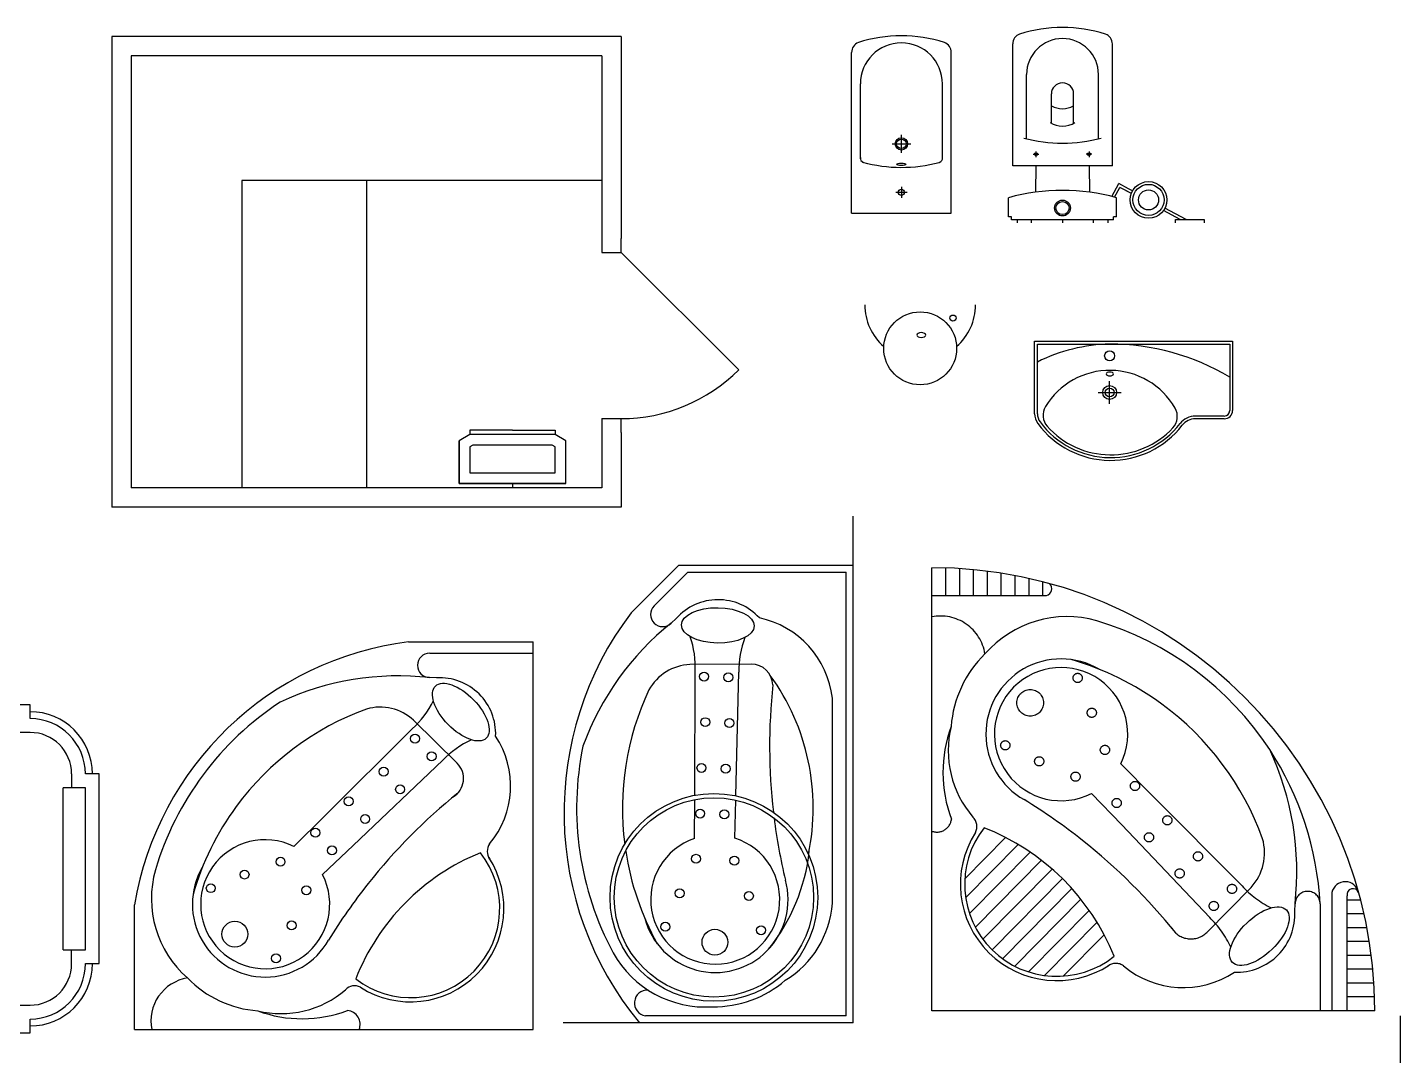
# Model space of a CAD drawing. Header units: millimetres. Extents: x -4763 to 645, y -25 to 217.
# Drawn here: x -50.295 to -45.334, y 8.617 to 12.33 of the extents above; entities that cross this region are included whole.
import ezdxf

# ---------------------------------------------------------------- set-up
doc = ezdxf.new("R2010")
doc.units = ezdxf.units.MM
doc.header["$LTSCALE"] = 0.5
doc.linetypes.add('ACAD_ISO10W100', pattern=[18.5, 12, -3, 0.5, -3])
doc.linetypes.add('DASHED', pattern=[15, 12, -3])
doc.layers.add('MEBEL', color=7, linetype='DASHED')

msp = doc.modelspace()

# ---------------------------------------------------------------- linework, layer by layer
at = {"layer": 'MEBEL', "color": 7, "linetype": 'Continuous', "ltscale": 0.7}
for p, q in [((-48.14987, 12.29764), (-49.98987, 12.29764)), ((-49.98987, 12.29764), (-49.98987, 10.59764)), ((-48.14987, 12.29764), (-48.14987, 11.56764)), ((-48.21987, 12.22764), (-49.91987, 12.22764)), ((-49.91987, 12.22764), (-49.91987, 10.66764)), ((-48.21987, 12.22764), (-48.21987, 11.51764)), ((-48.21987, 11.77764), (-49.51987, 11.77764)), ((-49.51987, 11.77764), (-49.51987, 10.66764)), ((-49.06987, 11.77764), (-49.06987, 10.66764)), ((-48.21987, 11.51764), (-48.14987, 11.51764)), ((-48.14987, 11.51764), (-47.7248, 11.09419)), ((-48.21987, 10.91764), (-48.14987, 10.91764)), ((-48.21987, 10.91764), (-48.21987, 10.66764)), ((-48.14987, 10.86764), (-48.14987, 10.59764)), ((-48.21987, 10.66764), (-49.91987, 10.66764)), ((-48.14987, 10.59764), (-49.98987, 10.59764)), ((-46.97769, 10.37822), (-46.97769, 10.279)), ((-46.92769, 10.37587), (-46.92769, 10.279)), ((-46.87769, 10.37195), (-46.87769, 10.279)), ((-46.82769, 10.36645), (-46.82769, 10.279)), ((-46.77769, 10.35935), (-46.77769, 10.279)), ((-46.72769, 10.35062), (-46.72769, 10.279)), ((-46.67769, 10.34025), (-46.67769, 10.279)), ((-46.62769, 10.32819), (-46.62769, 10.279)), ((-50.28516, 9.88409), (-51.57516, 9.88409)), ((-50.28516, 9.83409), (-50.28516, 9.88409)), ((-50.03516, 9.63409), (-50.08516, 9.63409)), ((-50.03516, 8.94909), (-50.03516, 9.63409)), ((-50.08516, 9.58409), (-50.16516, 9.58409)), ((-50.08516, 8.99909), (-50.08516, 9.58409)), ((-46.76082, 9.40487), (-46.90835, 9.25553)), ((-46.71541, 9.37969), (-46.90535, 9.18743)), ((-46.67231, 9.35218), (-46.89163, 9.13017)), ((-46.63142, 9.32243), (-46.87035, 9.08056)), ((-46.59268, 9.2905), (-46.84294, 9.03716)), ((-46.55605, 9.25642), (-46.81002, 8.99934)), ((-46.52154, 9.22022), (-46.7718, 8.96689)), ((-46.48914, 9.18187), (-46.72807, 8.94)), ((-45.52769, 8.779), (-45.52769, 9.194)), ((-45.4785, 9.179), (-45.52769, 9.179)), ((-46.45889, 9.14135), (-46.6782, 8.91934)), ((-45.46644, 9.129), (-45.52769, 9.129)), ((-46.43085, 9.09858), (-46.62079, 8.90631)), ((-45.45607, 9.079), (-45.52769, 9.079)), ((-46.40512, 9.05349), (-46.55265, 8.90414)), ((-45.44734, 9.029), (-45.52769, 9.029)), ((-50.16516, 8.99909), (-50.08516, 8.99909)), ((-45.44024, 8.979), (-45.52769, 8.979)), ((-50.08516, 8.94909), (-50.03516, 8.94909)), ((-45.43474, 8.929), (-45.52769, 8.929)), ((-45.43082, 8.879), (-45.52769, 8.879)), ((-45.42847, 8.829), (-45.52769, 8.829)), ((-50.28516, 8.69909), (-50.28516, 8.74909)), ((-51.57516, 8.69909), (-50.28516, 8.69909))]:
    msp.add_line(p, q, dxfattribs=at)
at = {"layer": 'MEBEL', "color": 7, "linetype": 'Continuous'}
for p, q in [((-46.73545, 11.95417), (-46.73545, 12.27057)), ((-46.37545, 11.83013), (-46.37545, 12.27057)), ((-47.31747, 11.65985), (-47.31747, 12.24029)), ((-46.95747, 11.65985), (-46.95747, 12.24029)), ((-46.68545, 11.92812), (-46.68545, 12.16013)), ((-46.42545, 11.92812), (-46.42545, 12.16013)), ((-47.28577, 11.85614), (-47.28577, 12.12624)), ((-46.98918, 11.85614), (-46.98918, 12.12624)), ((-46.59545, 11.98398), (-46.59545, 12.09029)), ((-46.51545, 11.98398), (-46.51545, 12.09029)), ((-46.73545, 11.83013), (-46.73545, 11.95417)), ((-47.17113, 11.90985), (-47.10381, 11.90985)), ((-47.13747, 11.87685), (-47.13747, 11.94285)), ((-46.66138, 11.87208), (-46.64138, 11.87208)), ((-46.65138, 11.88208), (-46.65138, 11.86208)), ((-46.44952, 11.87208), (-46.46952, 11.87208)), ((-46.45952, 11.88208), (-46.45952, 11.86208)), ((-46.37545, 11.83013), (-46.73545, 11.83013)), ((-46.65201, 11.83013), (-46.65343, 11.73528)), ((-46.4589, 11.83013), (-46.45747, 11.73528)), ((-46.37731, 11.71973), (-46.35254, 11.76622)), ((-46.31759, 11.7476), (-46.35254, 11.76622)), ((-46.35254, 11.76622), (-46.35254, 11.76622)), ((-46.35254, 11.76622), (-46.35254, 11.76622)), ((-47.15781, 11.73485), (-47.11713, 11.73485)), ((-47.13747, 11.75485), (-47.13747, 11.71485)), ((-46.75045, 11.64597), (-46.75045, 11.71525)), ((-46.36736, 11.71714), (-46.34842, 11.75269)), ((-46.36045, 11.64597), (-46.36045, 11.71525)), ((-46.30676, 11.7305), (-46.34842, 11.75269)), ((-46.32229, 11.73877), (-46.34842, 11.75269)), ((-46.30255, 11.73959), (-46.31759, 11.7476)), ((-47.31747, 11.65985), (-46.95747, 11.65985)), ((-46.75045, 11.64597), (-46.75045, 11.68247)), ((-46.36045, 11.64597), (-46.36045, 11.68247)), ((-46.13053, 11.6366), (-46.19079, 11.66871)), ((-46.10926, 11.6366), (-46.18559, 11.67727)), ((-46.73962, 11.64597), (-46.75045, 11.64597)), ((-46.73962, 11.63513), (-46.73962, 11.64597)), ((-46.37128, 11.63513), (-46.73962, 11.63513)), ((-46.71905, 11.63513), (-46.71904, 11.62516)), ((-46.66761, 11.62454), (-46.66761, 11.63513)), ((-46.55545, 11.63513), (-46.55545, 11.62513)), ((-46.44329, 11.62454), (-46.44329, 11.63513)), ((-46.39185, 11.63513), (-46.39187, 11.62516)), ((-46.36045, 11.64597), (-46.37128, 11.64597)), ((-46.37128, 11.63513), (-46.37128, 11.64597)), ((-46.14683, 11.62454), (-46.14683, 11.6366)), ((-46.14683, 11.6366), (-46.04395, 11.6366)), ((-46.04395, 11.6366), (-46.04395, 11.62454)), ((-48.54252, 10.87554), (-48.69652, 10.87554)), ((-48.69652, 10.87554), (-48.69652, 10.86014)), ((-48.54252, 10.87554), (-48.38852, 10.87554)), ((-48.38852, 10.87554), (-48.38852, 10.86014)), ((-48.69652, 10.86014), (-48.73502, 10.83704)), ((-48.73502, 10.83704), (-48.73502, 10.68304)), ((-48.73502, 10.68304), (-48.73502, 10.83704)), ((-48.38852, 10.86014), (-48.69652, 10.86014)), ((-48.68586, 10.82164), (-48.69652, 10.81524)), ((-48.69652, 10.81524), (-48.69652, 10.72154)), ((-48.39919, 10.82164), (-48.68586, 10.82164)), ((-48.38852, 10.81524), (-48.39919, 10.82164)), ((-48.35002, 10.83704), (-48.38852, 10.86014)), ((-48.38852, 10.72154), (-48.38852, 10.81524)), ((-48.35002, 10.68304), (-48.35002, 10.83704)), ((-48.35002, 10.68304), (-48.35002, 10.83704)), ((-48.69652, 10.72154), (-48.38852, 10.72154)), ((-48.73502, 10.68304), (-48.35002, 10.68304)), ((-48.35002, 10.68304), (-48.73502, 10.68304)), ((-48.54252, 10.68304), (-48.54252, 10.66764)), ((-47.31169, 8.73542), (-47.31169, 10.56542)), ((-48.11395, 10.21636), (-47.94175, 10.38856)), ((-47.94175, 10.38856), (-47.31169, 10.38856)), ((-48.03099, 10.24145), (-47.90888, 10.36356)), ((-47.90888, 10.36356), (-47.33669, 10.36356)), ((-47.33669, 8.76042), (-47.33669, 10.36356)), ((-47.95053, 10.1961), (-47.96907, 10.17892)), ((-48.91795, 10.11123), (-48.46795, 10.11123)), ((-48.84156, 10.07032), (-48.46795, 10.07032)), ((-48.46795, 8.71123), (-48.46795, 10.11123)), ((-47.67992, 10.03089), (-47.90128, 10.02954)), ((-48.81673, 9.98135), (-48.84199, 9.98232)), ((-47.88378, 9.55711), (-47.88229, 10.00352)), ((-47.73528, 9.55502), (-47.72419, 10.00129)), ((-47.38669, 9.16718), (-47.38669, 9.9079)), ((-48.7422, 9.67318), (-48.89968, 9.82875)), ((-49.22136, 9.48232), (-48.90465, 9.79692)), ((-49.11783, 9.37583), (-48.79443, 9.68356)), ((-47.8843, 9.40127), (-47.88383, 9.54183)), ((-47.73907, 9.40236), (-47.73566, 9.53974)), ((-49.33192, 9.37249), (-49.22136, 9.48232)), ((-49.22846, 9.27057), (-49.11783, 9.37583)), ((-49.90795, 8.71123), (-49.90795, 9.16123)), ((-47.31169, 8.73542), (-48.35983, 8.73542)), ((-47.33669, 8.76042), (-48.06244, 8.76042)), ((-49.90795, 8.71123), (-48.46795, 8.71123))]:
    msp.add_line(p, q, dxfattribs=at)
at = {"layer": 'MEBEL', "color": 7, "linetype": 'Continuous', "ltscale": 0.2}
for p, q in [((-48.14987, 11.51764), (-48.14987, 11.56764)), ((-46.65631, 10.93538), (-46.65631, 11.19675)), ((-46.65631, 11.19675), (-45.94131, 11.19675)), ((-46.64631, 10.93538), (-46.64631, 11.18675)), ((-46.64631, 11.18675), (-45.95131, 11.18675)), ((-45.95131, 11.18675), (-45.95131, 10.94675)), ((-45.94131, 11.19675), (-45.94131, 10.94675)), ((-46.4265, 11.01175), (-46.34399, 11.01175)), ((-46.38524, 10.9705), (-46.38524, 11.053)), ((-48.14987, 10.86764), (-48.14987, 10.91764)), ((-45.97131, 10.92675), (-46.07533, 10.92675)), ((-45.97131, 10.91675), (-46.07533, 10.91675)), ((-50.28516, 9.78409), (-50.35016, 9.78409)), ((-50.13516, 9.63409), (-50.13516, 9.58409)), ((-50.16516, 8.99909), (-50.16516, 9.58409)), ((-50.13516, 8.94909), (-50.13516, 8.99909)), ((-50.35016, 8.79909), (-50.28516, 8.79909))]:
    msp.add_line(p, q, dxfattribs=at)
at = {"layer": 'MEBEL', "color": 5, "linetype": 'Continuous'}
for p, q in [((-47.02769, 8.779), (-47.02769, 10.379)), ((-45.42769, 8.779), (-47.02769, 8.779))]:
    msp.add_line(p, q, dxfattribs=at)
at = {"layer": 'MEBEL', "color": 7, "linetype": 'ACAD_ISO10W100'}
for p, q in [((-47.02769, 10.279), (-46.61308, 10.279)), ((-46.34496, 9.67102), (-46.23157, 9.55687)), ((-46.45019, 9.5642), (-46.34151, 9.44998)), ((-46.23157, 9.55687), (-45.90675, 9.22988)), ((-46.34151, 9.44998), (-46.0238, 9.11608)), ((-46.03451, 9.06215), (-45.87389, 9.22474)), ((-45.58224, 9.2065), (-45.58224, 8.779)), ((-45.71633, 9.1391), (-45.71534, 9.16518)), ((-45.62448, 9.16474), (-45.62448, 8.779))]:
    msp.add_line(p, q, dxfattribs=at)
at = {"layer": 'MEBEL', "color": 1, "linetype": 'Continuous', "ltscale": 0.7}
msp.add_line((-45.33435, 7.86094), (-45.33435, 8.76094), dxfattribs=at)
at = {"layer": 'MEBEL', "color": 7, "linetype": 'Continuous'}
for centre, radius in [((-47.13747, 11.90985), 0.02228), ((-47.13747, 11.90985), 0.01728), ((-46.65138, 11.87208), 0.00511), ((-46.45952, 11.87208), 0.00511), ((-46.24468, 11.70729), 0.06628), ((-46.24468, 11.70729), 0.05628), ((-47.13747, 11.73485), 0.0108), ((-46.55545, 11.67795), 0.02864), ((-46.24468, 11.70729), 0.03628), ((-46.55545, 11.67795), 0.02364), ((-47.85015, 9.98601), 0.01617), ((-47.76268, 9.98292), 0.01617), ((-47.84618, 9.82131), 0.01617), ((-47.7587, 9.81822), 0.01617), ((-48.89431, 9.76182), 0.01617), ((-48.83464, 9.69778), 0.01617), ((-49.00795, 9.64255), 0.01617), ((-47.85969, 9.65615), 0.01617), ((-47.77222, 9.65306), 0.01617), ((-48.94829, 9.57851), 0.01617), ((-49.1343, 9.53531), 0.01617), ((-47.81471, 9.18845), 0.37508), ((-47.81471, 9.18845), 0.36008), ((-49.07463, 9.47128), 0.01617), ((-47.86446, 9.49121), 0.01617), ((-47.77699, 9.48813), 0.01617), ((-49.25429, 9.42206), 0.01617), ((-49.38035, 9.31702), 0.01617), ((-49.19463, 9.35802), 0.01617), ((-47.87932, 9.32781), 0.01617), ((-47.74058, 9.32122), 0.01617), ((-49.51035, 9.27098), 0.01617), ((-49.6322, 9.2217), 0.01617), ((-49.2869, 9.21426), 0.01617), ((-47.93869, 9.20333), 0.01617), ((-47.6885, 9.19352), 0.01617), ((-49.5452, 9.05571), 0.04666), ((-49.34038, 9.08714), 0.01617), ((-47.99, 9.08232), 0.01617), ((-47.64427, 9.06975), 0.01617), ((-47.81111, 9.02646), 0.04666), ((-49.39662, 8.96834), 0.01617)]:
    msp.add_circle(centre, radius, dxfattribs=at)
at = {"layer": 'MEBEL', "color": 7, "linetype": 'Continuous', "ltscale": 100}
for centre, radius in [((-47.06961, 11.17122), 0.13173), ((-46.95116, 11.2807), 0.01097)]:
    msp.add_circle(centre, radius, dxfattribs=at)
at = {"layer": 'MEBEL', "color": 7, "linetype": 'Continuous', "ltscale": 0.2}
for centre, radius in [((-46.38524, 11.14425), 0.018), ((-46.38524, 11.01175), 0.02506), ((-46.38524, 11.01175), 0.016)]:
    msp.add_circle(centre, radius, dxfattribs=at)
at = {"layer": 'MEBEL', "color": 7, "linetype": 'ACAD_ISO10W100'}
for centre, radius in [((-46.50065, 9.98104), 0.01669), ((-46.67203, 9.89122), 0.04817), ((-46.44977, 9.85524), 0.01669), ((-46.76223, 9.73782), 0.01669), ((-46.40223, 9.72102), 0.01669), ((-46.63958, 9.67975), 0.01669), ((-46.50833, 9.62454), 0.01669), ((-46.29378, 9.59087), 0.01669), ((-46.3599, 9.52927), 0.01669), ((-46.17685, 9.46698), 0.01669), ((-46.24297, 9.40538), 0.01669), ((-46.06614, 9.33653), 0.01669), ((-46.13225, 9.27493), 0.01669), ((-45.943, 9.2192), 0.01669), ((-46.00911, 9.15759), 0.01669)]:
    msp.add_circle(centre, radius, dxfattribs=at)
at = {"layer": 'MEBEL', "color": 7, "linetype": 'Continuous'}
for centre, radius, start, end in [((-46.69691, 12.27042), 0.03854, 111.26696, 179.77762), ((-46.55545, 11.81054), 0.5196, 72.59358, 107.40642), ((-46.41399, 12.27042), 0.03854, 0.22238, 68.73304), ((-47.27893, 12.24014), 0.03854, 111.26696, 179.77762), ((-47.13747, 11.78025), 0.5196, 72.59358, 107.40642), ((-47.13747, 12.12624), 0.1483, 0, 180), ((-46.99601, 12.24014), 0.03854, 0.22238, 68.73304), ((-46.55545, 12.16013), 0.13, 0, 180), ((-46.55545, 12.09029), 0.04, 0, 180), ((-46.55545, 12.12246), 0.0856, 242.14176, 297.85824), ((-46.55545, 12.05966), 0.0856, 238.28488, 301.71512), ((-46.55545, 12.44535), 0.53331, 254.78095, 285.21905), ((-47.26936, 11.85853), 0.01658, 171.71825, 252.257), ((-47.00558, 11.85853), 0.01658, 287.743, 8.28175), ((-47.13747, 12.35817), 0.53331, 254.78095, 284.87874), ((-46.55545, 11.0157), 0.72621, 74.42403, 105.57597), ((-47.99988, 10.21034), 0.044, 135, 314.44227), ((-47.79967, 10.06116), 0.2024, 42.51209, 138.187), ((-47.16028, 9.49478), 1.19589, 142.88732, 219.41791), ((-47.33613, 9.38808), 1.01294, 128.67191, 159.97754), ((-47.72024, 9.86951), 0.33575, 6.56611, 78.00664), ((-48.22152, 10.01978), 0.33962, 357.25518, 18.90957), ((-47.38464, 10.00799), 0.33962, 159.47657, 181.13096), ((-48.77522, 8.97165), 1.14848, 97.13893, 170.49869), ((-48.84156, 10.02632), 0.044, 90, 269.44227), ((-47.89302, 9.85049), 0.17924, 92.63944, 150.89932), ((-47.67976, 9.9528), 0.07808, 1.99952, 90.11404), ((-48.95364, 8.97554), 1.01294, 83.67191, 114.97754), ((-48.80547, 9.77926), 0.2024, 357.51209, 93.187), ((-48.27091, 9.51164), 0.81494, 348.12822, 35.92854), ((-47.1349, 9.50888), 1.01024, 154.88515, 187.30628), ((-45.54181, 9.73385), 2.07181, 173.85772, 186.59415), ((-48.77522, 8.97165), 1.10348, 123.31888, 163.31221), ((-49.02045, 9.69631), 0.17924, 47.63944, 105.89932), ((-49.13302, 10.04829), 0.33962, 312.25518, 333.90957), ((-48.72593, 8.91868), 1.01024, 109.88515, 143.71114), ((-48.5496, 9.4482), 0.33962, 114.47657, 136.13096), ((-48.87305, 9.59079), 0.32415, 319.91915, 33.66555), ((-47.20722, 9.51148), 1.10348, 168.31888, 208.31221), ((-48.7973, 9.61785), 0.07808, 301.30556, 45.11404), ((-47.44037, 7.95127), 2.07181, 128.85772, 141.59415), ((-48.72593, 8.91868), 1.01024, 143.71114, 163.86524), ((-45.54181, 9.73385), 2.07181, 187.16033, 193.47931), ((-49.43567, 9.16371), 0.23314, 63.57552, 27.28045), ((-48.58672, 9.35498), 0.04692, 144.72547, 215.99885), ((-47.81003, 9.18028), 0.23314, 108.57552, 72.28045), ((-48.35491, 8.59956), 0.80889, 112.04594, 158.65315), ((-48.91063, 9.14854), 0.32228, 232.16617, 38.53292), ((-48.91063, 9.14854), 0.33728, 237.56617, 32.99513), ((-47.1349, 9.50888), 1.01024, 188.71114, 208.86524), ((-48.15448, 9.43201), 0.68865, 321.27111, 353.65287), ((-49.46444, 9.18468), 0.38217, 164.23412, 228.74012), ((-49.43567, 9.16371), 0.26314, 149.7066, 330.57306), ((-47.44037, 7.95127), 2.07181, 141.59415, 148.47931), ((-47.81003, 9.18028), 0.26314, 194.7066, 15.57306), ((-47.74156, 9.19323), 0.35582, 301.25712, 355.80138), ((-47.8452, 9.17477), 0.38217, 209.23412, 273.74012), ((-49.6912, 8.74193), 0.1575, 99.23234, 191.23962), ((-49.4332, 9.17279), 0.39508, 224.19307, 265.7283), ((-47.81471, 9.18845), 0.39508, 269.19307, 310.7283), ((-49.3781, 9.12445), 0.35582, 256.25712, 310.80138), ((-49.11265, 8.82313), 0.0459, 62.59129, 135.8481), ((-48.05488, 8.80682), 0.04701, 87.23608, 260.75236), ((-49.30218, 9.21433), 0.46413, 249.77536, 290.69656), ((-49.14425, 8.72919), 0.05132, 339.51792, 83.16563)]:
    msp.add_arc(centre, radius, start, end, dxfattribs=at)
at = {"layer": 'MEBEL', "color": 7, "linetype": 'Continuous', "ltscale": 100}
for start, end in [(180, 228.86436), (311.13564, 0)]:
    msp.add_arc((-47.06961, 11.32838), 0.2, start, end, dxfattribs=at)
at = {"layer": 'MEBEL', "color": 7, "linetype": 'Continuous', "ltscale": 0.2}
for centre, radius, start, end in [((-46.37111, 10.57205), 0.61485, 91.25828, 116.58937), ((-46.38369, 10.34779), 0.83896, 58.97757, 90.06283), ((-46.38461, 10.8197), 0.27205, 29.8483, 148.77269), ((-46.59631, 10.93538), 0.06, 180, 216.3905), ((-46.59631, 10.93538), 0.05, 180, 216.3905), ((-46.56594, 10.92963), 0.06, 148.77269, 221.64821), ((-46.20068, 10.92524), 0.06, 316.97277, 29.8483), ((-46.07533, 10.85675), 0.07, 90, 142.23049), ((-46.07533, 10.85675), 0.06, 90, 142.23049), ((-45.97131, 10.94675), 0.02, 270, 0), ((-45.97131, 10.94675), 0.03, 270, 0), ((-46.38131, 11.09383), 0.32708, 216.3905, 322.23049), ((-46.38131, 11.09383), 0.31708, 216.3905, 322.23049), ((-46.38131, 11.09383), 0.30708, 221.64821, 316.97277), ((-50.28516, 9.63409), 0.225, 0, 90), ((-50.28516, 8.94909), 0.225, 270, 0)]:
    msp.add_arc(centre, radius, start, end, dxfattribs=at)
at = {"layer": 'MEBEL', "color": 7, "linetype": 'Continuous', "ltscale": 0.7}
for centre, radius, start, end in [((-48.14987, 11.51764), 0.6, 270, 315.10949), ((-47.02769, 8.779), 1.6, 0, 90), ((-46.61988, 10.30358), 0.0255, 285.46499, 43.6327), ((-50.28516, 9.63409), 0.2, 0, 90), ((-50.28516, 9.63409), 0.15, 0, 90), ((-46.76721, 9.09944), 1.14459, 3.27018, 32.9543), ((-45.53402, 9.19578), 0.04939, 11.50862, 167.47019), ((-45.50618, 9.19812), 0.0219, 20.08803, 190.84195), ((-50.28516, 8.94909), 0.2, 270, 0), ((-50.28516, 8.94909), 0.15, 270, 0)]:
    msp.add_arc(centre, radius, start, end, dxfattribs=at)
at = {"layer": 'MEBEL', "color": 7, "linetype": 'ACAD_ISO10W100'}
for centre, radius, start, end in [((-46.99599, 10.04196), 0.16262, 9.23234, 101.23962), ((-46.53887, 9.80784), 0.39458, 74.23412, 138.74012), ((-46.75882, 9.09625), 1.13931, 33.31888, 73.31221), ((-46.55114, 9.77559), 0.4079, 134.19307, 175.7283), ((-46.56052, 9.77814), 0.27168, 59.7066, 240.57307), ((-46.81351, 9.04535), 1.04304, 53.71114, 73.86524), ((-46.56052, 9.77814), 0.24071, 333.57552, 297.28045), ((-46.81351, 9.04535), 1.04304, 19.88515, 53.71114), ((-46.50826, 9.64031), 0.4792, 159.77536, 200.69656), ((-46.60105, 9.7187), 0.36738, 166.25712, 220.80138), ((-46.7548, 9.28045), 1.04583, 353.67191, 24.97754), ((-47.81232, 7.71805), 2.13907, 51.59416, 58.47931), ((-46.91216, 9.44463), 0.04739, 332.59129, 45.8481), ((-47.00915, 9.47726), 0.05299, 249.51792, 353.16563), ((-46.57618, 9.23605), 0.33274, 142.16617, 308.53292), ((-47.14298, 8.66229), 0.83515, 22.04594, 68.65315), ((-46.57618, 9.23605), 0.34823, 147.56617, 302.99513), ((-47.81232, 7.71805), 2.13907, 38.85772, 51.59416), ((-46.01063, 9.34943), 0.18505, 317.63944, 15.89932), ((-45.64722, 9.46566), 0.35064, 222.25518, 243.90957), ((-45.66991, 9.16474), 0.04543, 0, 179.44227), ((-45.92498, 9.12748), 0.20898, 267.51209, 3.187), ((-46.09163, 9.11904), 0.08062, 211.30556, 315.11404), ((-46.2668, 8.86329), 0.35064, 24.47657, 46.13096), ((-46.36304, 8.90162), 0.04845, 54.72547, 125.99885), ((-46.11958, 9.19725), 0.33467, 229.91915, 303.66555)]:
    msp.add_arc(centre, radius, start, end, dxfattribs=at)
at = {"layer": 'MEBEL', "color": 7, "linetype": 'Continuous'}
for centre, major_axis, ratio in [((-47.13747, 11.83564), (0.01641, 0), 0.2780448), ((-47.80087, 10.17063), (-0.13146, 0.00185), 0.4861688), ((-48.72891, 9.85752), (-0.09165, 0.09427), 0.4861688)]:
    msp.add_ellipse(centre, major_axis=major_axis, ratio=ratio, dxfattribs=at)
at = {"layer": 'MEBEL', "color": 7, "linetype": 'Continuous', "ltscale": 100, "extrusion": (0, 0, -1)}
for centre, major_axis in [((-47.06593, 11.21932), (-0.01629, 0)), ((-46.38461, 11.0789), (-0.01308, 0))]:
    msp.add_ellipse(centre, major_axis=major_axis, ratio=0.5320401, dxfattribs=at)
at = {"layer": 'MEBEL', "color": 7, "linetype": 'ACAD_ISO10W100'}
msp.add_ellipse((-45.84419, 9.04843), major_axis=(0.09733, 0.09462), ratio=0.4861688, dxfattribs=at)

doc.saveas('drawing.dxf')
